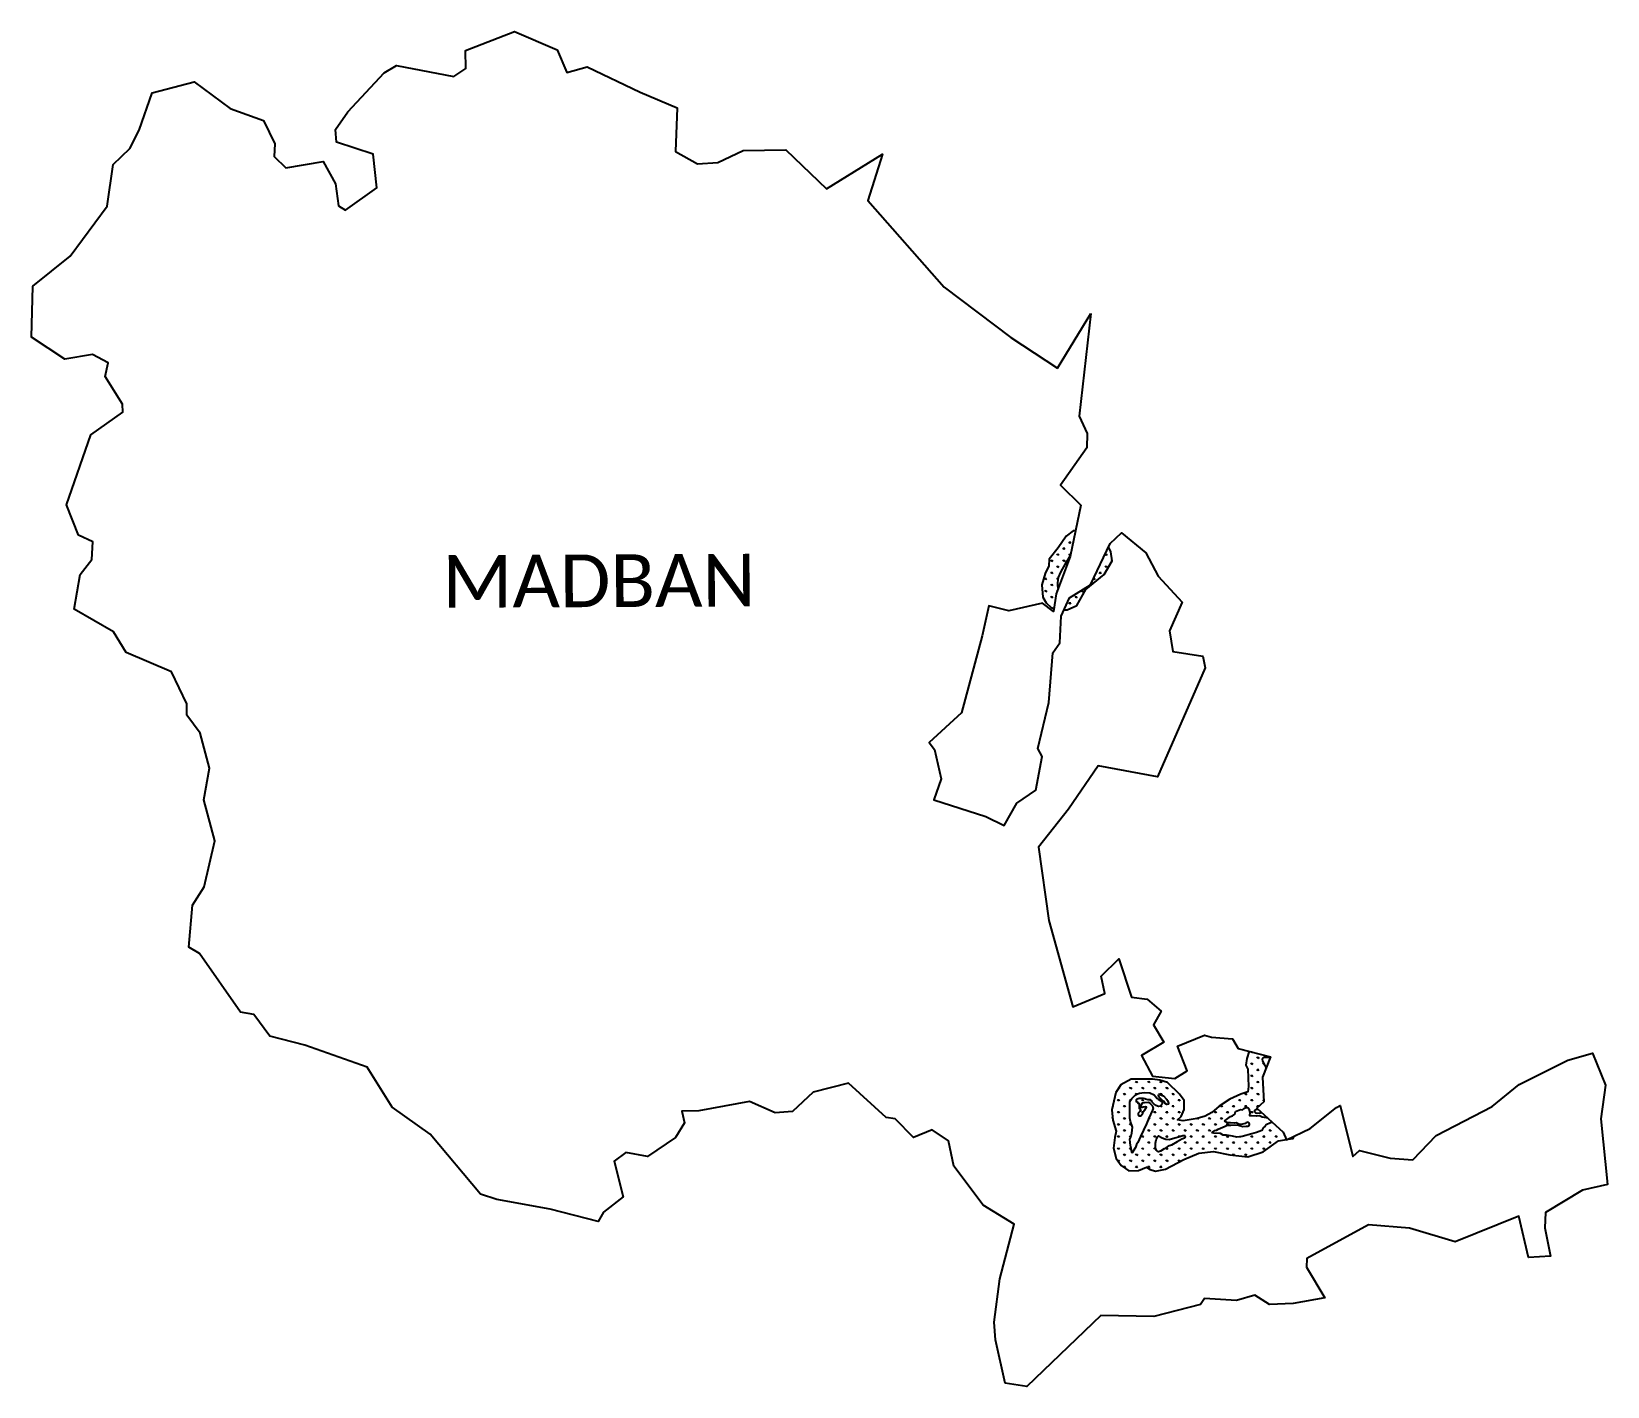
# Model space of a CAD drawing. Header units: metres. Extents: x 320500 to 325169, y 1832958 to 1836973.
import ezdxf

# ---------------------------------------------------------------- set-up
doc = ezdxf.new("R2010")
doc.units = ezdxf.units.M
doc.layers.add('MANGROOVE BUFFER ZONE', color=120, linetype='Continuous')
doc.layers.add('VILLAGE NAME', color=250, linetype='Continuous')
doc.styles.get("Standard").update_dxf_attribs({"font": 'simplex.shx'})

msp = doc.modelspace()

# ---------------------------------------------------------------- hatches: boundary and pattern name
at = {"layer": 'MANGROOVE BUFFER ZONE'}
h = msp.add_hatch(dxfattribs=at)
h.set_pattern_fill('GRASS', color=256)
h.paths.add_polyline_path([(323540, 1835332.1), (323540.6, 1835338.8), (323542.1, 1835355.3), (323549.4, 1835371.1), (323563.1, 1835395.5), (323574.9, 1835415.7), (323577.1, 1835418.8), (323592.6, 1835494), (323585.7, 1835493.3), (323564.8, 1835477), (323541.5, 1835443), (323514.6, 1835408.9), (323513.3, 1835389.2), (323502.7, 1835366.8), (323492.6, 1835333.7), (323495.4, 1835296.9), (323505.8, 1835280.4), (323520.8, 1835266.5), (323528.7, 1835263.4), (323535.3, 1835306.7), (323541.7, 1835323.7)])
h.paths.add_polyline_path([(323701.5, 1835404.2), (323697, 1835431.4), (323690.1, 1835445.6), (323636.6, 1835333.6), (323575, 1835294.4), (323558.6, 1835259.5), (323568.1, 1835259.3), (323597, 1835271.9), (323623.5, 1835319.3), (323677.9, 1835364.1)])
h = msp.add_hatch(dxfattribs=at)
h.set_pattern_fill('GRASS', color=256)
h.paths.add_polyline_path([(324194, 1833685.2), (324217.7, 1833689.4), (324207.4, 1833711), (324176.2, 1833740), (324170.1, 1833738.9), (324157.7, 1833733.2), (324154.1, 1833729.1), (324149, 1833724.2), (324144.9, 1833716.6), (324128.8, 1833710.1), (324115.4, 1833706.7), (324086.6, 1833698.1), (324070.3, 1833696.2), (324058.2, 1833699.3), (324039.8, 1833702.7), (324030.6, 1833702.6), (324022, 1833707.3), (324002.2, 1833708.6), (323998, 1833709.4), (323999, 1833711), (324005.3, 1833715.8), (324010.3, 1833717.2), (324015.3, 1833719.9), (324036.2, 1833728.8), (324041.7, 1833731.9), (324052.7, 1833732.5), (324072.7, 1833732.7), (324078.7, 1833731), (324082.5, 1833730), (324087.3, 1833728.6), (324097.8, 1833728.9), (324104.1, 1833729.3), (324105.5, 1833729.8), (324107, 1833731.1), (324108.4, 1833734.1), (324108.1, 1833735.4), (324108, 1833736), (324107.6, 1833738.1), (324106.7, 1833739.1), (324104.1, 1833740.5), (324100.9, 1833740.2), (324097.9, 1833738.6), (324095, 1833737), (324087, 1833734.9), (324082.7, 1833733.8), (324077, 1833735.2), (324068.9, 1833739), (324063.3, 1833738.2), (324051.4, 1833738.8), (324042.6, 1833739.2), (324035.5, 1833742.6), (324035.9, 1833745.6), (324044.3, 1833752.2), (324051.9, 1833757.3), (324057.4, 1833760.1), (324064.9, 1833764.9), (324066, 1833768.8), (324066.6, 1833772.5), (324081.1, 1833779), (324087, 1833777.8), (324091.4, 1833781.2), (324095.5, 1833783.1), (324100.3, 1833784.7), (324103.8, 1833783.6), (324106, 1833780.3), (324109.3, 1833769.4), (324108, 1833761.1), (324114.3, 1833761.1), (324128.2, 1833759.8), (324130.9, 1833760.3), (324140.1, 1833759.4), (324145.7, 1833756.4), (324157.9, 1833755.1), (324161.5, 1833753.5), (324161.7, 1833753.5), (324144.3, 1833769.6), (324143.2, 1833768.6), (324137.2, 1833767), (324127.4, 1833767.6), (324122.1, 1833773.5), (324124, 1833776), (324127.6, 1833778.4), (324134, 1833779.2), (324130.2, 1833782.8), (324150.7, 1833801.3), (324146.6, 1833874.8), (324158, 1833903.2), (324154.7, 1833909.1), (324147.5, 1833922), (324146.8, 1833927.2), (324148.4, 1833931.4), (324150.5, 1833933.5), (324159.9, 1833933.3), (324169.9, 1833933.8), (324170, 1833934.7), (324107.5, 1833951), (324099.9, 1833929.9), (324097.4, 1833909.6), (324103.5, 1833898.1), (324104.7, 1833846.5), (324103, 1833830.8), (324082.9, 1833823.8), (324050.2, 1833809.2), (324018.7, 1833788.5), (323996.2, 1833769.2), (323976.7, 1833759), (323953, 1833752.1), (323912.1, 1833744.5), (323894.7, 1833747.6), (323905.6, 1833757.3), (323914.3, 1833778.5), (323915, 1833804.9), (323901.2, 1833823.5), (323865.5, 1833858.5), (323842.3, 1833865), (323820.5, 1833868.5), (323791.7, 1833868.2), (323757.2, 1833868.4), (323726.5, 1833851.7), (323712.4, 1833829), (323700.5, 1833777.4), (323702.8, 1833746.5), (323712.7, 1833714.3), (323708.9, 1833695.5), (323705, 1833663.9), (323713.5, 1833633.5), (323728.3, 1833612.2), (323750.7, 1833597.2), (323779.5, 1833597.9), (323803.3, 1833607.3), (323813.7, 1833601.1), (323829.2, 1833595.6), (323859.1, 1833601.3), (323913.5, 1833630.3), (323957.6, 1833649.6), (324001.9, 1833654.4), (324049.7, 1833644.4), (324103.3, 1833638.1), (324149, 1833652.6)])
h.paths.add_polyline_path([(323915.7, 1833693.9), (323907.6, 1833690.5), (323893.7, 1833682.5), (323877.3, 1833672.9), (323867.4, 1833669.5), (323855.4, 1833661.9), (323844.8, 1833655.3), (323838.3, 1833652.6), (323835.4, 1833654), (323832.3, 1833657), (323830.4, 1833661.9), (323829.3, 1833668.3), (323830, 1833678.4), (323831.9, 1833689.1), (323834.3, 1833694.7), (323836.9, 1833698.8), (323838.4, 1833700.2), (323840.7, 1833699.3), (323847, 1833695.8), (323854.1, 1833692.9), (323860.3, 1833690.8), (323869.9, 1833690), (323887.2, 1833694.6), (323901.9, 1833698.9), (323910.9, 1833701.2), (323916.6, 1833701.1), (323918, 1833697.2)], flags=16)
h.paths.add_polyline_path([(323868, 1833794.7), (323863.4, 1833793.3), (323858.6, 1833796.5), (323856, 1833800.8), (323852.5, 1833803.3), (323849.6, 1833806.4), (323846.4, 1833809.5), (323840.8, 1833815.2), (323838.7, 1833818), (323838.6, 1833820), (323839.4, 1833824.1), (323843.4, 1833822.5), (323847.9, 1833821.1), (323853.8, 1833819.3), (323862.3, 1833809.1), (323864.8, 1833805.6), (323867.3, 1833800.5), (323868.4, 1833797)], flags=16)
h.paths.add_polyline_path([(323848.6, 1833792.8), (323846.5, 1833791.6), (323843, 1833788.8), (323838.8, 1833787), (323835.4, 1833788.5), (323831.9, 1833790.5), (323826.2, 1833794.7), (323819.5, 1833800.4), (323818.7, 1833804.3), (323816.4, 1833804.6), (323815, 1833804.8), (323814.8, 1833807), (323806.8, 1833807.3), (323799.9, 1833809.1), (323798.1, 1833810.3), (323794.3, 1833811), (323789.9, 1833811.2), (323781.7, 1833811.4), (323777.9, 1833810.3), (323773.2, 1833808.1), (323772.2, 1833807.1), (323772.3, 1833805.5), (323772.5, 1833802.2), (323775.8, 1833801.5), (323776.7, 1833799.6), (323777.2, 1833797.7), (323779.5, 1833797.7), (323780.3, 1833796.8), (323781, 1833794.4), (323781, 1833785.9), (323781.3, 1833781.5), (323783.6, 1833781.5), (323785.8, 1833777.4), (323783.7, 1833773), (323779.8, 1833769.2), (323778.7, 1833767.8), (323777.9, 1833765.7), (323778, 1833763.4), (323779.2, 1833760.5), (323781.9, 1833759.8), (323784.9, 1833759.3), (323787.1, 1833761.1), (323792, 1833768.1), (323792.6, 1833770.3), (323797.6, 1833777.1), (323802.6, 1833785.2), (323800.4, 1833786.9), (323793.6, 1833785.4), (323790.4, 1833784.1), (323788.5, 1833784), (323785.2, 1833786.4), (323787.5, 1833789.8), (323791.5, 1833798.3), (323797.4, 1833799.6), (323808.8, 1833800), (323814.8, 1833795.7), (323820.7, 1833789.5), (323822.1, 1833784.3), (323822.3, 1833781.7), (323820.3, 1833776.5), (323810.3, 1833753.2), (323802.6, 1833735.7), (323794.6, 1833717.1), (323785.3, 1833698.6), (323777.3, 1833680.7), (323773.7, 1833674.9), (323770, 1833665.7), (323763.2, 1833654.7), (323760.3, 1833650.2), (323759.1, 1833651.5), (323757.7, 1833663.8), (323755.2, 1833672.2), (323754.4, 1833681.2), (323753.9, 1833690.3), (323756.1, 1833696.7), (323759.6, 1833708.4), (323761.8, 1833726.4), (323755.2, 1833743.2), (323753.4, 1833753.1), (323753.2, 1833779.8), (323753.8, 1833802.4), (323759.8, 1833811.4), (323769.7, 1833820.6), (323776.3, 1833824.6), (323782.4, 1833827.4), (323795.7, 1833828.8), (323812.6, 1833827.7), (323825.7, 1833822.1), (323830.8, 1833815.7), (323834.8, 1833811.5), (323837.5, 1833808.9), (323848.2, 1833802.1), (323849.4, 1833800.4), (323849.9, 1833797.7)], flags=16)

# ---------------------------------------------------------------- linework, layer by layer
at = {"color": 3, "flags": 128}
for points in [[(323637.6, 1836136.8), (323603.6, 1835833.2), (323627.1, 1835782), (323626.6, 1835739.2), (323547.8, 1835628.2), (323608.2, 1835569.4), (323576.7, 1835416.8), (323535.3, 1835306.7), (323527.3, 1835254.2), (323494.9, 1835278.9), (323394.7, 1835256.5), (323336.1, 1835270.7), (323316.2, 1835182.3), (323255, 1834953.7), (323159, 1834866.3), (323174.8, 1834844.9), (323194.8, 1834758.8), (323172.7, 1834696.6), (323327.1, 1834646.6), (323381.6, 1834619.6), (323418.6, 1834686.5), (323474.8, 1834725.1), (323493.8, 1834824.2), (323481.2, 1834848.6), (323513.6, 1834984.7), (323525.1, 1835131.6), (323546.5, 1835161.6), (323549.8, 1835240.8), (323575, 1835294.4), (323636.6, 1835333.6), (323695.1, 1835456.1), (323728.8, 1835487.5), (323801.1, 1835427.8), (323838, 1835358.7), (323908.8, 1835282), (323871.6, 1835196.5), (323880.7, 1835135.6), (323970.2, 1835122.1), (323976.5, 1835087.7), (323835.2, 1834764), (323660, 1834796.7), (323572.4, 1834668.7), (323483.3, 1834555.4), (323513.9, 1834338.9), (323585, 1834082.8), (323679.3, 1834122.5), (323668.7, 1834173.7), (323721.1, 1834225.4), (323758.1, 1834111.2), (323805.1, 1834105.3), (323846.3, 1834070.3), (323824.2, 1834029.8), (323854.4, 1833978.5), (323788.2, 1833938.4), (323820.5, 1833876.9), (323887, 1833870.3), (323923.4, 1833893.4), (323895.3, 1833966.5), (323974.6, 1833998.3), (323995.8, 1833993), (324057.6, 1833987.7), (324074.1, 1833959.6), (324170.6, 1833934.5), (324146.6, 1833874.8), (324150.7, 1833801.3), (324130.2, 1833782.8), (324207.4, 1833711), (324218.2, 1833688.4), (324287.6, 1833722.6), (324365.9, 1833784), (324376.3, 1833790.8), (324414.5, 1833639), (324434.4, 1833656.7), (324525, 1833634.6), (324592.3, 1833629.1), (324661.2, 1833701.2), (324826.9, 1833787.2), (324907.5, 1833852.4), (325051.1, 1833924.4), (325124.1, 1833945.5), (325162.8, 1833850.8), (325149.3, 1833751.3), (325168.7, 1833555.9), (325095.1, 1833539.4), (324985.2, 1833473.5), (324983, 1833427.5), (325000.2, 1833343.8), (324935, 1833339.9), (324906.1, 1833462.6), (324717.9, 1833386.1), (324582, 1833426.9), (324460.7, 1833436.8), (324278.3, 1833337.2), (324277.4, 1833311.4), (324331.7, 1833220.6), (324237.1, 1833203.8), (324167, 1833201.1), (324124.4, 1833228.7), (324069.3, 1833212.1), (323974.4, 1833218.3), (323962.7, 1833200.9), (323825.2, 1833165.6), (323667.4, 1833168.4), (323448.6, 1832957.7), (323384.4, 1832967.3), (323355.9, 1833095.5), (323351.2, 1833148.6), (323368.7, 1833277.1), (323411.3, 1833439.2), (323318.7, 1833494.7), (323232.1, 1833610.1), (323216.1, 1833685.6), (323167.6, 1833717.8), (323112.7, 1833696), (323058.1, 1833751.2), (323032.2, 1833754.8), (322919.7, 1833856.2), (322815.7, 1833829.4), (322754.3, 1833772.9), (322703, 1833768.3), (322626.5, 1833802.6), (322476.7, 1833774.2), (322425.9, 1833773.2), (322433.9, 1833739.1), (322407.4, 1833696), (322324.5, 1833639.4), (322260.1, 1833651.4), (322226.1, 1833625.6), (322253, 1833519.3), (322194.2, 1833474.3), (322178.6, 1833446.3), (322036.7, 1833482.7), (321878.7, 1833512), (321829.5, 1833528), (321680.7, 1833705.5), (321568.6, 1833785.5), (321494.4, 1833904.4), (321309.8, 1833968.7), (321206.1, 1833995.5), (321158.3, 1834059.8), (321118.4, 1834067), (320997.2, 1834240.7), (320965.8, 1834259.5), (320976.9, 1834384.3), (321011.5, 1834438.6), (321042.5, 1834574.2), (321009.8, 1834696.1), (321026.7, 1834790.3), (320999.8, 1834893.4), (320960, 1834946.9), (320960, 1834980.4), (320914.6, 1835075.4), (320780, 1835133.2), (320742.6, 1835193.6), (320626.4, 1835260.9), (320643.8, 1835364), (320678.7, 1835408.3), (320681.5, 1835460.2), (320638.5, 1835480.4), (320603.2, 1835570.1), (320675.1, 1835777.3), (320770.1, 1835845.1), (320769.1, 1835868.4), (320717.6, 1835950.5), (320726.8, 1835991.3), (320680.7, 1836015.9), (320598.1, 1836002.3), (320499.7, 1836067), (320503.4, 1836218.6), (320614, 1836307.6), (320723.5, 1836455.8), (320742.1, 1836578.8), (320791.2, 1836625.9), (320819, 1836680.2), (320857.6, 1836790.9), (320981.2, 1836823.9), (321087.8, 1836744.3), (321186.6, 1836708.8), (321220.9, 1836639.6), (321218.9, 1836602.5), (321253.4, 1836569), (321364.2, 1836587.6), (321400.2, 1836521.1), (321409.4, 1836456.6), (321429.6, 1836443.3), (321522.4, 1836510), (321511.6, 1836609.3), (321403.3, 1836645), (321400.7, 1836682.3), (321437, 1836734.4), (321544.1, 1836850.4), (321581.4, 1836871.8), (321751.2, 1836839.2), (321786.3, 1836862.9), (321785.2, 1836916.7), (321931.1, 1836972.9), (322056.8, 1836919), (322086.1, 1836851.4), (322145.5, 1836868.3), (322302.7, 1836793.3), (322412.5, 1836746.7), (322407.7, 1836617.5), (322472.7, 1836580.5), (322533.3, 1836585.1), (322608.1, 1836620.2), (322734.3, 1836622.7), (322855.2, 1836507.1), (323021.1, 1836609), (322977.6, 1836471.7), (323203.9, 1836215.1), (323401.2, 1836065.7), (323539.7, 1835975.3)], [(323539.7, 1835975.3), (323637.6, 1836136.8)]]:
    msp.add_lwpolyline(points, dxfattribs=at)
at = {"layer": 'MANGROOVE BUFFER ZONE'}
for points in [[(323592.6, 1835494), (323585.7, 1835493.3), (323564.8, 1835477), (323541.5, 1835443), (323514.6, 1835408.9), (323513.3, 1835389.2), (323502.7, 1835366.8), (323492.6, 1835333.7), (323495.4, 1835296.9), (323505.8, 1835280.4), (323520.8, 1835266.5), (323528.7, 1835263.4)], [(323541.7, 1835323.7), (323540, 1835332.1), (323540.6, 1835338.8), (323542.1, 1835355.3), (323549.4, 1835371.1), (323563.1, 1835395.5), (323574.9, 1835415.7), (323577.1, 1835418.8)], [(323558.6, 1835259.5), (323568.1, 1835259.3), (323597, 1835271.9), (323623.5, 1835319.3), (323677.9, 1835364.1), (323701.5, 1835404.2), (323697, 1835431.4), (323690.1, 1835445.6)], [(324107.5, 1833951), (324099.9, 1833929.9), (324097.4, 1833909.6), (324103.5, 1833898.1), (324104.7, 1833846.5), (324103, 1833830.8), (324082.9, 1833823.8), (324050.2, 1833809.2), (324018.7, 1833788.5), (323996.2, 1833769.2), (323976.7, 1833759), (323953, 1833752.1), (323912.1, 1833744.5), (323894.7, 1833747.6), (323905.6, 1833757.3), (323914.3, 1833778.5), (323915, 1833804.9), (323901.2, 1833823.5), (323865.5, 1833858.5), (323842.3, 1833865), (323820.5, 1833868.5), (323791.7, 1833868.2), (323757.2, 1833868.4), (323726.5, 1833851.7), (323712.4, 1833829), (323700.5, 1833777.4), (323702.8, 1833746.5), (323712.7, 1833714.3), (323708.9, 1833695.5), (323705, 1833663.9), (323713.5, 1833633.5), (323728.3, 1833612.2), (323750.7, 1833597.2), (323779.5, 1833597.9), (323803.3, 1833607.3), (323813.7, 1833601.1), (323829.2, 1833595.6), (323859.1, 1833601.3), (323913.5, 1833630.3), (323957.6, 1833649.6), (324001.9, 1833654.4), (324049.7, 1833644.4), (324103.3, 1833638.1), (324149, 1833652.6), (324194, 1833685.2), (324217.7, 1833689.4)], [(324158, 1833903.2), (324154.7, 1833909.1), (324147.5, 1833922), (324146.8, 1833927.2), (324148.4, 1833931.4), (324150.5, 1833933.5), (324159.9, 1833933.3), (324169.9, 1833933.8), (324170, 1833934.7)], [(324176.2, 1833740), (324170.1, 1833738.9), (324157.7, 1833733.2), (324154.1, 1833729.1), (324149, 1833724.2), (324144.9, 1833716.6), (324128.8, 1833710.1), (324115.4, 1833706.7), (324086.6, 1833698.1), (324070.3, 1833696.2), (324058.2, 1833699.3), (324039.8, 1833702.7), (324030.6, 1833702.6), (324022, 1833707.3), (324002.2, 1833708.6), (323998, 1833709.4), (323999, 1833711), (324005.3, 1833715.8), (324010.3, 1833717.2), (324015.3, 1833719.9), (324036.2, 1833728.8), (324041.7, 1833731.9), (324052.7, 1833732.5), (324072.7, 1833732.7), (324078.7, 1833731), (324082.5, 1833730), (324087.3, 1833728.6), (324097.8, 1833728.9), (324104.1, 1833729.3), (324105.5, 1833729.8), (324107, 1833731.1), (324108.4, 1833734.1), (324108.1, 1833735.4), (324108, 1833736), (324107.6, 1833738.1), (324106.7, 1833739.1), (324104.1, 1833740.5), (324100.9, 1833740.2), (324097.9, 1833738.6), (324095, 1833737), (324087, 1833734.9), (324082.7, 1833733.8), (324077, 1833735.2), (324068.9, 1833739), (324063.3, 1833738.2), (324051.4, 1833738.8), (324042.6, 1833739.2), (324035.5, 1833742.6), (324035.9, 1833745.6), (324044.3, 1833752.2), (324051.9, 1833757.3), (324057.4, 1833760.1), (324064.9, 1833764.9), (324066, 1833768.8), (324066.6, 1833772.5), (324081.1, 1833779), (324087, 1833777.8), (324091.4, 1833781.2), (324095.5, 1833783.1), (324100.3, 1833784.7), (324103.8, 1833783.6), (324106, 1833780.3), (324109.3, 1833769.4), (324108, 1833761.1), (324114.3, 1833761.1), (324128.2, 1833759.8), (324130.9, 1833760.3), (324140.1, 1833759.4), (324145.7, 1833756.4), (324157.9, 1833755.1), (324161.5, 1833753.5), (324161.7, 1833753.5)], [(324144.3, 1833769.6), (324143.2, 1833768.6), (324137.2, 1833767), (324127.4, 1833767.6), (324122.1, 1833773.5), (324124, 1833776), (324127.6, 1833778.4), (324134, 1833779.2)], [(324222, 1833690.2), (324237.1, 1833692.9), (324240.6, 1833699.4)]]:
    msp.add_lwpolyline(points, dxfattribs=at)
for points in [[(323848.6, 1833792.8), (323846.5, 1833791.6), (323843, 1833788.8), (323838.8, 1833787), (323835.4, 1833788.5), (323831.9, 1833790.5), (323826.2, 1833794.7), (323819.5, 1833800.4), (323818.7, 1833804.3), (323816.4, 1833804.6), (323815, 1833804.8), (323814.8, 1833807), (323806.8, 1833807.3), (323799.9, 1833809.1), (323798.1, 1833810.3), (323794.3, 1833811), (323789.9, 1833811.2), (323781.7, 1833811.4), (323777.9, 1833810.3), (323773.2, 1833808.1), (323772.2, 1833807.1), (323772.3, 1833805.5), (323772.5, 1833802.2), (323775.4, 1833801.6), (323776, 1833801), (323776.7, 1833799.6), (323777.2, 1833797.7), (323779.5, 1833797.7), (323780.3, 1833796.8), (323781, 1833794.4), (323781, 1833785.9), (323781.3, 1833781.5), (323783.6, 1833781.5), (323785.8, 1833777.4), (323783.7, 1833773), (323779.8, 1833769.2), (323778.7, 1833767.8), (323777.9, 1833765.7), (323778, 1833763.4), (323779.2, 1833760.5), (323781.9, 1833759.8), (323784.9, 1833759.3), (323787.1, 1833761.1), (323792, 1833768.1), (323792.6, 1833770.3), (323797.6, 1833777.1), (323802.6, 1833785.2), (323800.4, 1833786.9), (323793.6, 1833785.4), (323790.4, 1833784.1), (323788.5, 1833784), (323785.2, 1833786.4), (323787.5, 1833789.8), (323791.5, 1833798.3), (323797.4, 1833799.6), (323808.8, 1833800), (323814.8, 1833795.7), (323820.7, 1833789.5), (323822.1, 1833784.3), (323822.3, 1833781.7), (323820.3, 1833776.5), (323810.3, 1833753.2), (323802.6, 1833735.7), (323794.6, 1833717.1), (323785.3, 1833698.6), (323777.3, 1833680.7), (323773.7, 1833674.9), (323770, 1833665.7), (323763.2, 1833654.7), (323760.3, 1833650.2), (323759.1, 1833651.5), (323757.7, 1833663.8), (323755.2, 1833672.2), (323754.4, 1833681.2), (323753.9, 1833690.3), (323756.1, 1833696.7), (323759.6, 1833708.4), (323761.8, 1833726.4), (323755.2, 1833743.2), (323753.4, 1833753.1), (323753.2, 1833779.8), (323753.8, 1833802.4), (323759.8, 1833811.4), (323769.7, 1833820.6), (323776.3, 1833824.6), (323782.4, 1833827.4), (323795.7, 1833828.8), (323812.6, 1833827.7), (323825.7, 1833822.1), (323830.8, 1833815.7), (323834.8, 1833811.5), (323837.5, 1833808.9), (323848.2, 1833802.1), (323849.4, 1833800.4), (323849.9, 1833797.7)], [(323868, 1833794.7), (323863.4, 1833793.3), (323858.6, 1833796.5), (323856, 1833800.8), (323852.5, 1833803.3), (323849.6, 1833806.4), (323846.4, 1833809.5), (323840.8, 1833815.2), (323838.7, 1833818), (323838.6, 1833820), (323839.4, 1833824.1), (323843.4, 1833822.5), (323847.9, 1833821.1), (323853.8, 1833819.3), (323862.3, 1833809.1), (323864.8, 1833805.6), (323867.3, 1833800.5), (323868.4, 1833797)], [(323918, 1833697.2), (323915.7, 1833693.9), (323907.6, 1833690.5), (323893.7, 1833682.5), (323877.3, 1833672.9), (323867.4, 1833669.5), (323855.4, 1833661.9), (323844.8, 1833655.3), (323838.3, 1833652.6), (323835.4, 1833654), (323832.3, 1833657), (323830.4, 1833661.9), (323829.3, 1833668.3), (323830, 1833678.4), (323831.9, 1833689.1), (323834.3, 1833694.7), (323836.9, 1833698.8), (323838.4, 1833700.2), (323840.7, 1833699.3), (323847, 1833695.8), (323854.1, 1833692.9), (323860.3, 1833690.8), (323869.9, 1833690), (323887.2, 1833694.6), (323901.9, 1833698.9), (323910.9, 1833701.2), (323916.6, 1833701.1)]]:
    msp.add_lwpolyline(points, close=True, dxfattribs=at)

# ---------------------------------------------------------------- texts
at = {"layer": 'VILLAGE NAME', "insert": (321716.2, 1835421.3), "char_height": 155.989, "attachment_point": 1, "rotation": 0.2435}
msp.add_mtext_dynamic_manual_height_columns('{\\fCalibri|b0|i0|c0|p34;MADBAN}', width=1786.018, gutter_width=779.9, heights=[156.7], dxfattribs=at)

doc.saveas('drawing.dxf')
